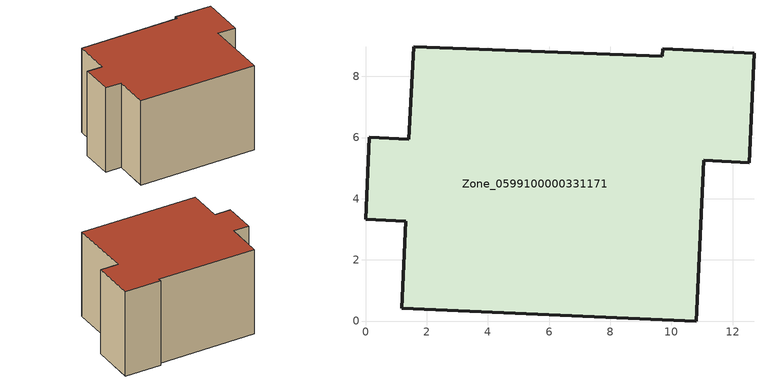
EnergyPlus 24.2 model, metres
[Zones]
Zone_0599100000331171
 floor ground (C_G): 11.05,5.25 10.81,0 1.18,0.42 1.31,3.27 0,3.33 0.12,6.01 1.42,5.94 1.57,8.96 9.7,8.65 9.71,8.9 12.7,8.76 12.54,5.18 z0.99
 wall outside (C_F): 1.42,5.94 0.12,6.01 0,3.33 1.31,3.27 1.18,0.42 10.81,0 11.05,5.25 12.54,5.18 12.7,8.76 9.71,8.9 9.7,8.65 1.57,8.96 1.42,5.94 z0.99:8.22
 roof outside (C_R): 9.7,8.65 1.57,8.96 1.42,5.94 0.12,6.01 0,3.33 1.31,3.27 1.18,0.42 10.81,0 11.05,5.25 12.54,5.18 12.7,8.76 9.71,8.9 z8.22
[BUILDING]
Pand.0599100000331171: North Axis=0; Terrain=City; Loads Convergence Tolerance Value=0.04; Temperature Convergence Tolerance Value=0.4; Solar Distribution=FullExterior; Maximum Number of Warmup Days=25; Minimum Number of Warmup Days=1
[Site:Location]
Rotterdam.The.Hague.AP_ZH_NLD Design_Conditions: Latitude=51.96; Longitude=4.45; Time Zone=1; Elevation=-4.5
[SITE:GROUNDTEMPERATURE:BUILDINGSURFACE]
18, 18, 18, 18, 18, 18, 18, 18, 18, 18, 18, 18
[MATERIAL] Thermal Absorptance=0.9; Solar Absorptance=0.7; Visible Absorptance=0.7
Name | Roughness | Thickness | Conductivity | Density | Specific Heat
G.TI.1975-1991 | MediumSmooth | 0.15 | 0.288461 | 540 | 1210
F.TI.1975-1991 | Rough | 0.3 | 0.230769 | 1920 | 840
R.TI.1975-1991 | MediumRough | 0.2 | 0.153846 | 1500 | 1000
[CONSTRUCTION]
C_G: G.TI.1975-1991
C_F: F.TI.1975-1991
C_R: R.TI.1975-1991
[ZONE]
Zone_0599100000331171: Type=1; Multiplier=1; Ceiling Height=Autocalculate; Volume=Autocalculate; Floor Area=autocalculate; Part of Total Floor Area=Yes
[ZONEINFILTRATION:DESIGNFLOWRATE]
Infil_Zone_0599100000331171: Zone or ZoneList or Space or SpaceList=Zone_0599100000331171; Schedule=AlwaysOn; Design Flow Rate Calculation Method=Flow/Area; Flow Rate per Floor Area=0.003; Constant Term Coefficient=1; Temperature Term Coefficient=0; Velocity Term Coefficient=0; Velocity Squared Term Coefficient=0
[HVACTEMPLATE:ZONE:IDEALLOADSAIRSYSTEM]
Zone_0599100000331171: Maximum Heating Supply Air Temperature=50; Minimum Cooling Supply Air Temperature=13; Maximum Heating Supply Air Humidity Ratio=0.0156; Minimum Cooling Supply Air Humidity Ratio=0.0077; Heating Limit=NoLimit; Cooling Limit=NoLimit; Dehumidification Control Type=ConstantSensibleHeatRatio; Cooling Sensible Heat Ratio=0.7; Dehumidification Setpoint=60; Humidification Control Type=None; Humidification Setpoint=30; Outdoor Air Method=None; Outdoor Air Flow Rate per Person=0.00944; Outdoor Air Flow Rate per Zone Floor Area=0; Outdoor Air Flow Rate per Zone=0; Demand Controlled Ventilation Type=None; Outdoor Air Economizer Type=NoEconomizer; Heat Recovery Type=None; Sensible Heat Recovery Effectiveness=0.7; Latent Heat Recovery Effectiveness=0.65
[ZONECONTROL:THERMOSTAT]
ThermostatControl_Zone_0599100000331171: Zone or ZoneList=Zone_0599100000331171; Control Type Schedule=DualSetpointControlType; Control 1=Thermostat_Zone_0599100000331171; Temperature Difference Between Cutout And Setpoint=0
[THERMOSTATSETPOINT:DUALSETPOINT]
Thermostat_Zone_0599100000331171: Heating Setpoint Temperature Schedule=HeatingSetpoint_Zone_0599100000331171; Cooling Setpoint Temperature Schedule=CoolingSetpoint_Zone_0599100000331171
[SCHEDULE:COMPACT]
HeatingSetpoint_Zone_0599100000331171: Through: 12/31, For: AllDays, Until: 24:00, 21
CoolingSetpoint_Zone_0599100000331171: Through: 12/31, For: AllDays, Until: 24:00, 24
DualSetpointControlType: Through: 12/31, For: AllDays, Until: 24:00, 4
AlwaysOn: Through: 12/31, For: AllDays, Until: 24:00, 1
